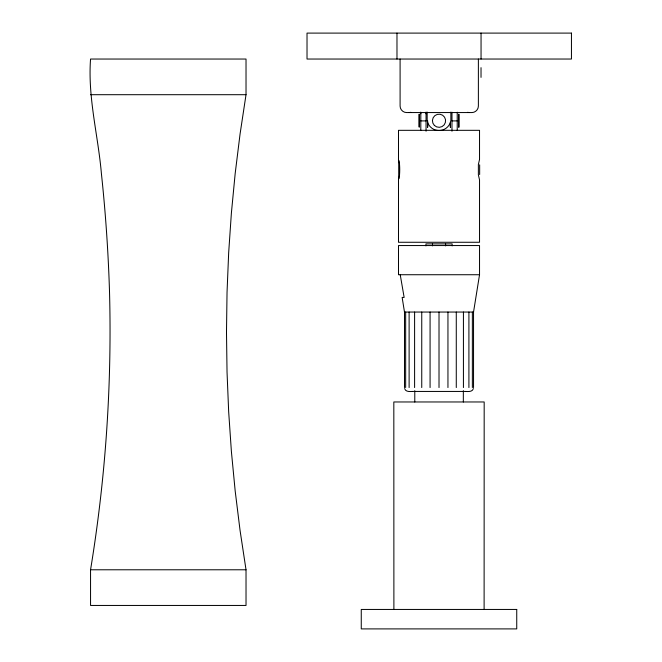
<?xml version="1.0" encoding="UTF-8"?>
<svg xmlns="http://www.w3.org/2000/svg" width="662" height="662" viewBox="0 0 662 662"><rect width="100%" height="100%" fill="white"/><g stroke="black" fill="none" stroke-linecap="round" stroke-linejoin="round"><path stroke-width="0.99" d="M420.809 130.373L420.809 112.234L420.809 113.781M426.047 131.225L426.047 112.234L426.047 113.781M427.66 123.993L427.66 127.228L427.66 120.749M450.367 123.993L450.367 127.228L450.367 122.429M451.981 131.225L451.981 112.234M457.219 130.373L457.219 112.234M484.112 609.445L484.179 401.966L393.824 401.966L393.89 609.445M90.553 569.783C105.597 478.212 111.969 385.243 109.536 292.48C108.328 252.727 105.614 213.032 101.394 173.485C98.1 135.238 87.69 97.662 90.553 59.042L246.024 59.042L246.024 94.699L240.066 134.022L235.184 173.485L231.386 213.073L228.671 252.743L227.033 292.48L226.495 332.241L227.033 372.003L228.671 411.739L231.386 451.418L235.184 490.997L240.066 530.469L246.024 569.783L246.024 605.449L90.553 605.449L90.553 569.783L246.024 569.783M473.537 387.551L473.537 312.05L479.536 274.73L479.536 245.552L398.491 245.552L398.491 274.73L479.536 274.73M473.404 388.553C472.486 391.995 468.249 391.614 465.518 391.441M409.248 112.557L410.928 112.333M90.553 94.699L246.024 94.699M420.809 120.906L426.047 120.906M451.981 120.906L457.219 120.906M400.229 274.73L404.143 297.42L402.14 297.42L404.49 312.05L473.537 312.05M412.509 391.441C409.778 391.614 405.541 391.995 404.623 388.553M412.815 391.441L465.212 391.441M467.546 112.333L469.226 112.557M481.051 33.1L481.051 59.042M481.026 67.665L481.026 77.388M479.652 164.813L479.652 174.545M478.378 59.042L478.378 106.069C478.403 109.544 475.366 112.581 471.898 112.557L406.576 112.557C403.108 112.581 400.071 109.544 400.096 106.069L400.096 59.042M472.362 312.05L472.362 387.551M468.911 312.05L468.911 387.551M463.425 312.05L463.425 387.551M463.334 390.688L463.334 402.024M456.275 312.05L456.275 387.551M452.146 245.883L452.146 243.889L425.939 243.889L425.939 245.883M450.863 112.068L450.863 120.583L450.077 123.24A12.032 12.032 0 0 1 427.95 123.24L427.164 120.583L427.164 112.068M447.951 312.05L447.951 387.551M445.592 243.889L445.592 245.883M439.014 312.05L439.014 387.551M432.493 243.889L432.493 245.883M430.077 312.05L430.077 387.551M421.752 312.05L421.752 387.551M414.784 390.688L414.784 402.024M414.602 312.05L414.602 387.551M409.116 312.05L409.116 387.551M405.665 312.05L405.665 387.551M404.49 312.05L404.49 387.551M398.714 160.651L398.714 178.707M396.977 33.108L396.985 59.042M419.187 127.013L419.187 114.261L419.187 127.013M458.84 114.261L458.84 127.228L458.84 114.261M479.536 159.443L478.369 164.557L478.369 174.801L479.536 179.923L479.536 242.267L398.491 242.267L398.491 179.054A9.525 1.241 -90 0 0 399.368 176.299A9.351 1.225 -90 0 0 399.368 163.001A9.525 1.241 -90 0 0 398.491 160.254L398.491 130.323L479.536 130.323L479.536 159.443M571.447 33.1L307.019 33.1L307.019 59.042L571.447 59.034L571.447 33.1M516.741 609.445L361.262 609.445L361.262 628.9L516.741 628.9L516.741 609.445M434.363 125.399A6.579 6.579 0 0 0 445.377 122.453A6.579 6.579 0 0 0 437.309 114.385A6.579 6.579 0 0 0 434.363 125.399"/></g></svg>
